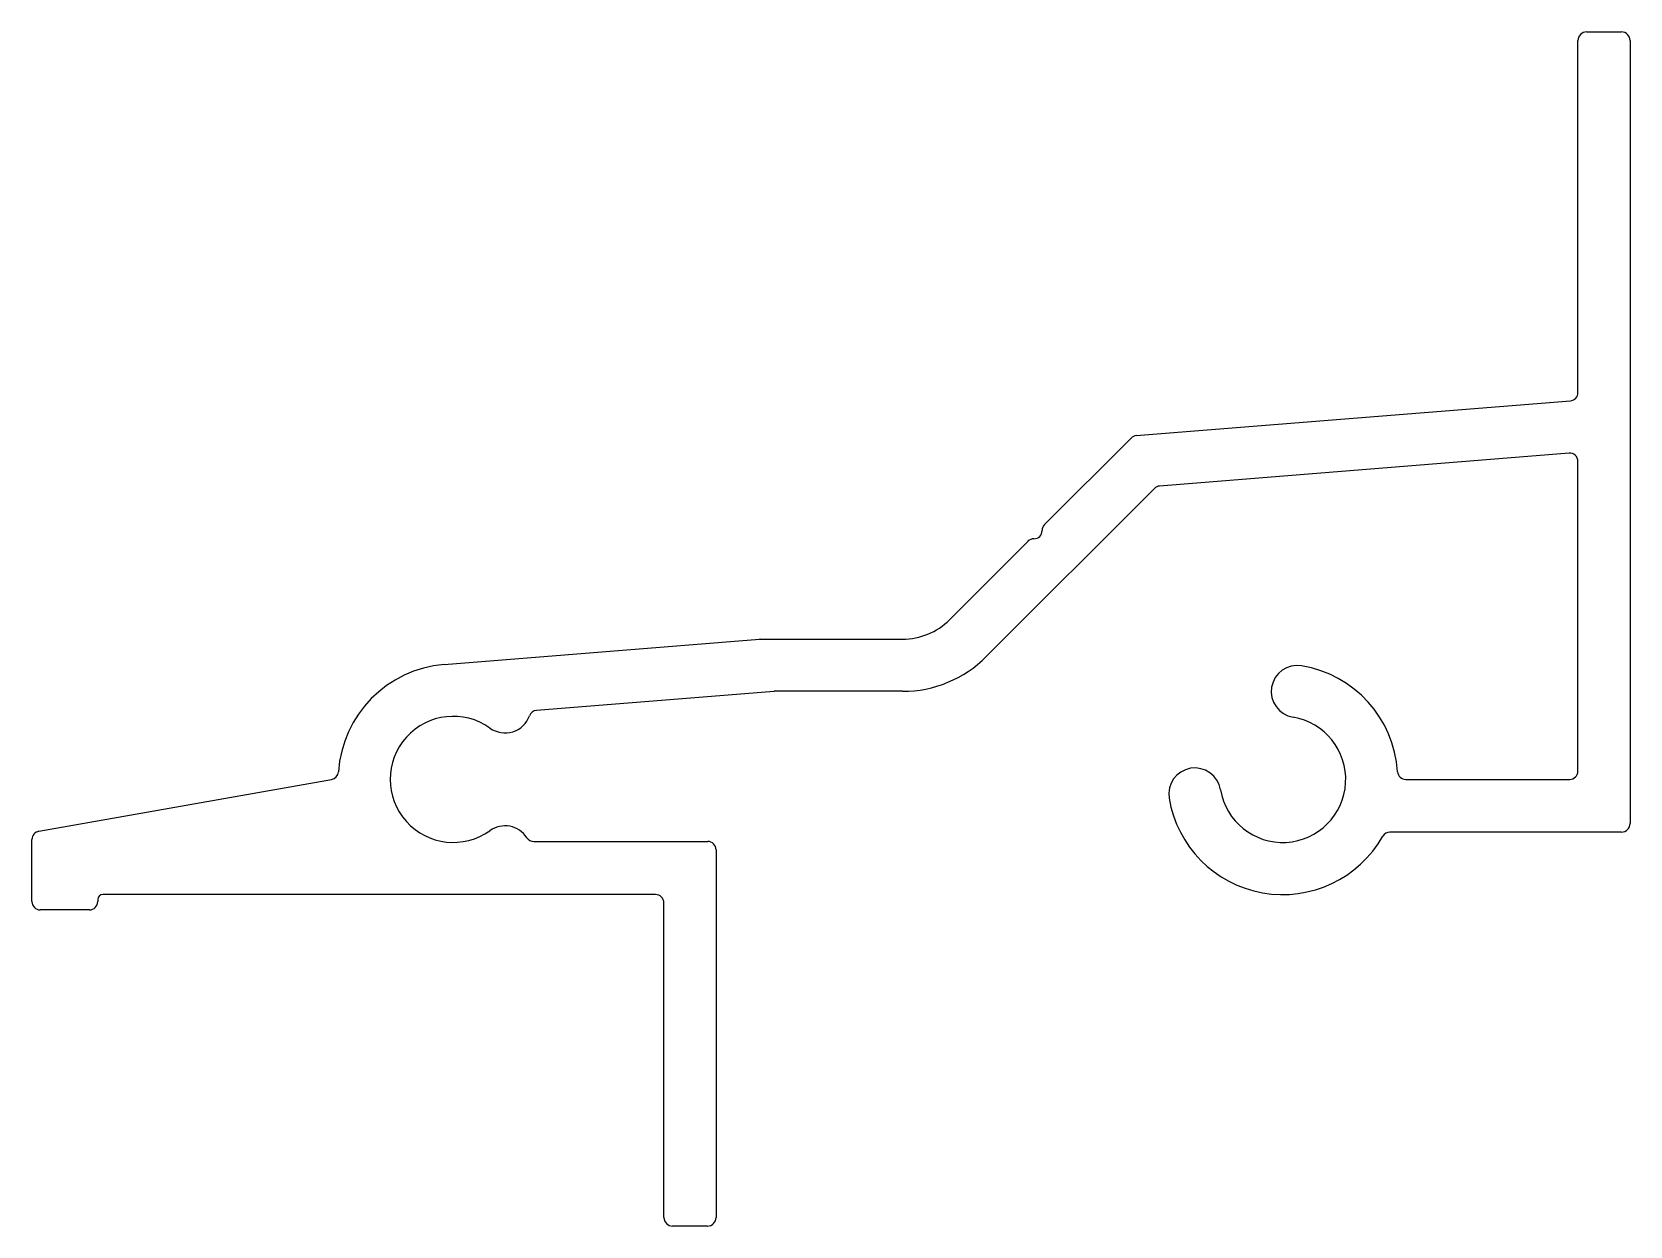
# Model space of a CAD drawing. Header units: inches. Extents: x -24.4 to 23.7, y 1.1 to 37.1.
import ezdxf

# ---------------------------------------------------------------- set-up
doc = ezdxf.new("R2010")
doc.units = ezdxf.units.IN
doc.header["$MEASUREMENT"] = 0
doc.layers.add('1', color=7, linetype='Continuous')

msp = doc.modelspace()

# ---------------------------------------------------------------- linework, layer by layer
at = {"layer": '1', "color": 6, "linetype": 'Continuous'}
for p, q in [((22.43, 37.125), (23.492, 37.125)), ((22.176, 26.262), (22.176, 36.871)), ((23.746, 36.871), (23.746, 13.272)), ((8.863, 24.962), (21.947, 26.013)), ((6.099, 22.282), (8.706, 24.889)), ((21.907, 24.435), (9.564, 23.443)), ((22.176, 14.854), (22.176, 24.187)), ((9.408, 23.371), (4.341, 18.305)), ((3.231, 19.415), (5.599, 21.782)), ((-12.002, 18.064), (-2.497, 18.828)), ((-2.477, 18.829), (1.817, 18.829)), ((-2.06, 17.258), (-9.212, 16.683)), ((1.817, 17.259), (-2.04, 17.259)), ((-24.218, 13.041), (-15.396, 14.599)), ((16.986, 14.605), (21.927, 14.605)), ((23.492, 13.018), (16.509, 13.018)), ((-24.424, 10.922), (-24.424, 12.795)), ((-9.297, 12.735), (-4.054, 12.735)), ((-3.804, 12.485), (-3.804, 1.401)), ((-5.628, 11.135), (-22.293, 11.135)), ((-22.693, 10.672), (-24.174, 10.672)), ((-22.443, 10.985), (-22.443, 10.922)), ((-5.374, 1.401), (-5.374, 10.881)), ((-4.058, 1.147), (-5.12, 1.147))]:
    msp.add_line(p, q, dxfattribs=at)
for centre, radius, start, end in [((22.43, 36.871), 0.254, 90, 180), ((23.492, 36.871), 0.254, 0, 90), ((21.927, 26.262), 0.249, 274.595, 0), ((8.883, 24.713), 0.25, 94.595, 135), ((21.927, 24.187), 0.249, 360, 94.595), ((9.584, 23.194), 0.25, 94.595, 135), ((6.275, 22.105), 0.25, 135, 180), ((5.775, 21.605), 0.25, 90, 135), ((5.775, 22.105), 0.25, 270, 0), ((1.817, 20.829), 2, 270, 315), ((-2.477, 18.579), 0.25, 90, 94.595), ((-11.724, 14.605), 3.47, 94.595, 176.2487), ((1.817, 20.829), 3.57, 270, 315), ((13.717, 17.254), 0.785, 80.5331, 260.5331), ((13.276, 14.605), 3.47, 3.8379, 80.5331), ((-2.04, 17.009), 0.25, 90, 94.595), ((-11.724, 14.605), 1.9, 54.4669, 305.5331), ((-10.164, 16.79), 0.785, 234.4669, 339.866), ((-9.192, 16.434), 0.25, 94.595, 159.866), ((13.276, 14.605), 1.9, 189.4669, 80.5331), ((10.627, 14.164), 0.785, 9.4669, 189.4669), ((-15.44, 14.849), 0.254, 280.0136, 356.2487), ((16.986, 14.854), 0.249, 183.8379, 270), ((21.927, 14.854), 0.249, 270, 360), ((13.276, 14.605), 3.47, 189.4669, 330.409), ((-24.174, 12.795), 0.25, 100.0136, 180), ((-10.164, 12.42), 0.785, 33.0858, 125.5331), ((16.509, 12.769), 0.249, 90, 150.409), ((23.492, 13.272), 0.254, 270, 0), ((-9.297, 12.985), 0.25, 213.0858, 270), ((-4.054, 12.485), 0.25, 0, 90), ((-22.293, 10.985), 0.15, 90, 180), ((-5.628, 10.881), 0.254, 360, 89.9681), ((-24.174, 10.922), 0.25, 180, 270), ((-22.693, 10.922), 0.25, 270, 0), ((-5.12, 1.401), 0.254, 180, 270), ((-4.058, 1.401), 0.254, 270, 0)]:
    msp.add_arc(centre, radius, start, end, dxfattribs=at)

doc.saveas('drawing.dxf')
